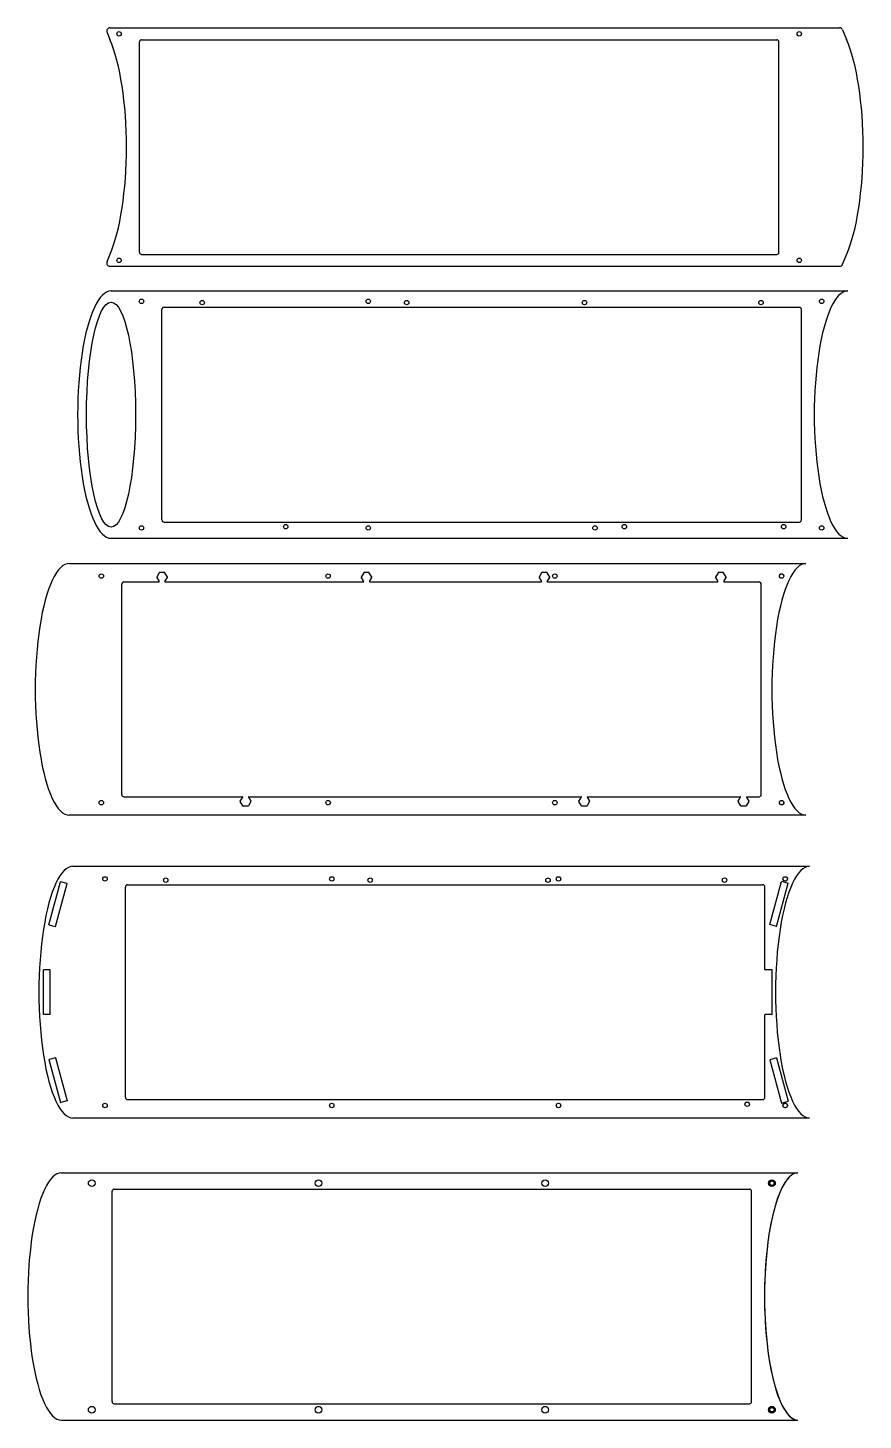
# Model space of a CAD drawing. Header units: millimetres. Extents: x -1211 to 233, y -1153 to 100.
# Drawn here: x -475 to -100, y -531 to 93 of the extents above; entities that cross this region are included whole.
import ezdxf

# ---------------------------------------------------------------- set-up
doc = ezdxf.new("R2010")
doc.units = ezdxf.units.MM
doc.layers.get('0').update_dxf_attribs({"lineweight": 25, "true_color": 0xffffff})
doc.layers.add('Plate', color=7, linetype='Continuous', lineweight=25, true_color=0x000000)

msp = doc.modelspace()

# ---------------------------------------------------------------- linework, layer by layer
for p, q in [((-439.49, 91.38), (-438.17, 88.29)), ((-438.11, 93.46), (-111, 93.46)), ((-423.97, 88.15), (-139.17, 88.15)), ((-109.62, 92.55), (-107.81, 88.29)), ((-424.97, -7.15), (-424.97, 87.15)), ((-138.17, -7.15), (-138.17, 87.15)), ((-439.49, -11.38), (-438.17, -8.29)), ((-423.97, -8.15), (-139.17, -8.15)), ((-109.62, -12.55), (-107.81, -8.29)), ((-438.11, -13.46), (-111, -13.46)), ((-437.68, -24.54), (-107.32, -24.54)), ((-414.9, -127.15), (-414.9, -32.85)), ((-413.9, -31.85), (-129.1, -31.85)), ((-128.1, -127.15), (-128.1, -32.85)), ((-413.9, -128.15), (-129.1, -128.15)), ((-437.68, -135.46), (-107.32, -135.46)), ((-456.41, -146.74), (-126.05, -146.74)), ((-432.9, -250.35), (-432.9, -156.05)), ((-431.9, -155.05), (-416.19, -155.05)), ((-416.04, -150.9), (-417.2, -152.9)), ((-417.2, -153), (-416.1, -154.9)), ((-413.64, -150.85), (-415.95, -150.85)), ((-412.4, -152.9), (-413.56, -150.9)), ((-413.5, -154.9), (-412.4, -153)), ((-413.41, -155.05), (-324.49, -155.05)), ((-324.34, -150.9), (-325.5, -152.9)), ((-325.5, -153), (-324.4, -154.9)), ((-321.95, -150.85), (-324.26, -150.85)), ((-320.71, -152.9), (-321.86, -150.9)), ((-321.8, -154.9), (-320.71, -153)), ((-321.72, -155.05), (-244.74, -155.05)), ((-244.59, -150.9), (-245.75, -152.9)), ((-245.75, -153), (-244.65, -154.9)), ((-242.19, -150.85), (-244.5, -150.85)), ((-240.95, -152.9), (-242.11, -150.9)), ((-242.05, -154.9), (-240.95, -153)), ((-241.96, -155.05), (-165.59, -155.05)), ((-165.44, -150.9), (-166.6, -152.9)), ((-166.6, -153), (-165.5, -154.9)), ((-163.05, -150.85), (-165.36, -150.85)), ((-161.81, -152.9), (-162.96, -150.9)), ((-162.9, -154.9), (-161.81, -153)), ((-162.82, -155.05), (-147.1, -155.05)), ((-146.1, -250.35), (-146.1, -156.05)), ((-431.9, -251.35), (-378.73, -251.35)), ((-379.74, -253.4), (-378.64, -251.5)), ((-378.58, -255.5), (-379.74, -253.5)), ((-376.19, -255.55), (-378.5, -255.55)), ((-374.95, -253.5), (-376.1, -255.5)), ((-376.04, -251.5), (-374.95, -253.4)), ((-375.96, -251.35), (-226.86, -251.35)), ((-227.87, -253.4), (-226.77, -251.5)), ((-226.71, -255.5), (-227.87, -253.5)), ((-224.32, -255.55), (-226.63, -255.55)), ((-223.07, -253.5), (-224.23, -255.5)), ((-224.17, -251.5), (-223.07, -253.4)), ((-224.09, -251.35), (-155.42, -251.35)), ((-156.43, -253.4), (-155.33, -251.5)), ((-155.27, -255.5), (-156.43, -253.5)), ((-152.88, -255.55), (-155.19, -255.55)), ((-151.64, -253.5), (-152.79, -255.5)), ((-152.73, -251.5), (-151.64, -253.4)), ((-152.65, -251.35), (-147.1, -251.35)), ((-126.05, -259.66), (-456.41, -259.66)), ((-454.77, -282.54), (-124.41, -282.54)), ((-431.26, -386.15), (-431.26, -291.85)), ((-430.26, -290.85), (-145.46, -290.85)), ((-144.46, -328.85), (-144.46, -291.85)), ((-144.46, -386.15), (-144.46, -349.15)), ((-430.26, -387.15), (-145.46, -387.15)), ((-124.41, -395.47), (-454.77, -395.47)), ((-460, -420), (-129.63, -420)), ((-131.4, -420.38), (-131.63, -420.49)), ((-437.22, -522.61), (-437.22, -428.31)), ((-436.22, -427.31), (-151.42, -427.31)), ((-150.42, -522.61), (-150.42, -428.31)), ((-436.22, -523.61), (-151.42, -523.61)), ((-131.4, -530.55), (-131.63, -530.44)), ((-460, -530.93), (-129.63, -530.93))]:
    msp.add_line(p, q)
for centre, radius in [((-434.09, 90.8), 1), ((-129.05, 90.8), 1), ((-434.09, -10.8), 1), ((-129.05, -10.8), 1), ((-424.02, -29.2), 1), ((-396.8, -29.75), 1), ((-322.34, -29.2), 1), ((-305.1, -29.75), 1), ((-225.35, -29.75), 1), ((-146.2, -29.75), 1), ((-118.98, -29.2), 1), ((-424.02, -130.8), 1), ((-359.34, -130.25), 1), ((-322.34, -130.8), 1), ((-220.66, -130.8), 1), ((-207.47, -130.25), 1), ((-136.03, -130.25), 1), ((-118.98, -130.8), 1), ((-442.02, -152.4), 1), ((-340.34, -152.4), 1), ((-238.66, -152.4), 1), ((-136.98, -152.4), 1), ((-136.98, -152.4), 1), ((-136.98, -152.4), 1), ((-442.02, -254), 1), ((-340.34, -254), 1), ((-238.66, -254), 1), ((-136.98, -254), 1), ((-136.98, -254), 1), ((-136.98, -254), 1), ((-440.38, -288.2), 1), ((-338.7, -288.2), 1), ((-237.02, -288.2), 1), ((-135.34, -288.2), 1), ((-135.34, -288.2), 1), ((-135.34, -288.2), 1), ((-413.16, -288.75), 1), ((-321.46, -288.75), 1), ((-241.71, -288.75), 1), ((-162.56, -288.75), 1), ((-440.38, -389.8), 1), ((-338.7, -389.8), 1), ((-237.02, -389.8), 1), ((-152.39, -389.25), 1), ((-135.34, -389.8), 1), ((-135.34, -389.8), 1), ((-135.34, -389.8), 1), ((-446.34, -424.67), 1.51), ((-344.66, -424.67), 1.51), ((-242.98, -424.67), 1.51), ((-141.3, -424.67), 1.51), ((-141.3, -424.67), 1), ((-141.3, -424.67), 1), ((-446.34, -526.26), 1.51), ((-344.66, -526.26), 1.51), ((-242.98, -526.26), 1.51), ((-141.3, -526.26), 1.51), ((-141.3, -526.26), 1), ((-141.3, -526.26), 1)]:
    msp.add_circle(centre, radius)
for centre, radius, start, end in [((-438.11, 91.96), 1.5, 90, 203.07384), ((-423.97, 87.15), 1, 90, 180), ((-139.17, 87.15), 1, 360, 90), ((-111, 91.96), 1.5, 23.07384, 90), ((-438.11, -11.96), 1.5, 156.92616, 270), ((-423.97, -7.15), 1, 180, 270), ((-139.17, -7.15), 1, 270, 360), ((-111, -11.96), 1.5, 270, 336.92616), ((-413.9, -32.85), 1, 90, 180), ((-129.1, -32.85), 1, 360, 90), ((-413.9, -127.15), 1, 180, 270), ((-129.1, -127.15), 1, 270, 360), ((-431.9, -156.05), 1, 90, 180), ((-417.11, -152.95), 0.1, 149.99184, 209.99184), ((-416.19, -154.95), 0.1, 270, 29.99184), ((-415.95, -150.95), 0.1, 89.99184, 149.99184), ((-413.64, -150.95), 0.1, 29.99184, 89.99184), ((-413.41, -154.95), 0.1, 149.99184, 270), ((-412.49, -152.95), 0.1, 329.99184, 29.99184), ((-325.41, -152.95), 0.1, 149.99184, 209.99184), ((-324.49, -154.95), 0.1, 270, 29.99184), ((-324.26, -150.95), 0.1, 89.99184, 149.99184), ((-321.95, -150.95), 0.1, 29.99184, 89.99184), ((-321.72, -154.95), 0.1, 149.99184, 270), ((-320.79, -152.95), 0.1, 329.99184, 29.99184), ((-245.66, -152.95), 0.1, 149.99184, 209.99184), ((-244.74, -154.95), 0.1, 270, 29.99184), ((-244.5, -150.95), 0.1, 89.99184, 149.99184), ((-242.19, -150.95), 0.1, 29.99184, 89.99184), ((-241.96, -154.95), 0.1, 149.99184, 270), ((-241.04, -152.95), 0.1, 329.99184, 29.99184), ((-166.51, -152.95), 0.1, 149.99184, 209.99184), ((-165.59, -154.95), 0.1, 270, 29.99184), ((-165.36, -150.95), 0.1, 89.99184, 149.99184), ((-163.05, -150.95), 0.1, 29.99184, 89.99184), ((-162.82, -154.95), 0.1, 149.99184, 270), ((-161.89, -152.95), 0.1, 329.99184, 29.99184), ((-147.1, -156.05), 1, 360, 90), ((-136.98, -152.4), 1, 267.85344, 627.85344), ((-431.9, -250.35), 1, 180, 270), ((-379.65, -253.45), 0.1, 150.00816, 210.00816), ((-378.73, -251.45), 0.1, 330.00816, 90), ((-378.5, -255.45), 0.1, 210.00816, 270.00816), ((-376.19, -255.45), 0.1, 270.00816, 330.00816), ((-375.96, -251.45), 0.1, 90, 210.00816), ((-375.03, -253.45), 0.1, 330.00816, 30.00816), ((-227.78, -253.45), 0.1, 150.00816, 210.00816), ((-226.86, -251.45), 0.1, 330.00816, 90), ((-226.63, -255.45), 0.1, 210.00816, 270.00816), ((-224.32, -255.45), 0.1, 270.00816, 330.00816), ((-224.09, -251.45), 0.1, 90, 210.00816), ((-223.16, -253.45), 0.1, 330.00816, 30.00816), ((-156.34, -253.45), 0.1, 150.00816, 210.00816), ((-155.42, -251.45), 0.1, 330.00816, 90), ((-155.19, -255.45), 0.1, 210.00816, 270.00816), ((-152.88, -255.45), 0.1, 270.00816, 330.00816), ((-152.65, -251.45), 0.1, 90, 210.00816), ((-151.72, -253.45), 0.1, 330.00816, 30.00816), ((-147.1, -250.35), 1, 270, 360), ((-136.98, -254), 1, 117.8536, 477.8536), ((-135.34, -288.2), 1, 267.85344, 627.85344), ((-430.26, -291.85), 1, 90, 180), ((-145.46, -291.85), 1, 360, 90), ((-144.36, -328.85), 0.1, 180, 270), ((-141.28, -329.05), 0.1, 0, 90), ((-144.36, -349.15), 0.1, 90, 180), ((-141.28, -348.95), 0.1, 270, 0), ((-430.26, -386.15), 1, 180, 270), ((-145.46, -386.15), 1, 270, 360), ((-135.34, -389.8), 1, 117.8536, 477.8536), ((-141.3, -424.67), 1, 267.85344, 627.85344), ((-436.22, -428.31), 1, 90, 180), ((-151.42, -428.31), 1, 360, 90), ((-436.22, -522.61), 1, 180, 270), ((-151.42, -522.61), 1, 270, 360), ((-141.3, -526.26), 1, 117.8536, 477.8536)]:
    msp.add_arc(centre, radius, start, end)
for centre, major_axis, ratio, start_param, end_param in [((-447.76, 40), (0, 58.46), 0.29078, 3.740536, 5.684242), ((-117.39, 40), (0, 58.46), 0.29078, 3.740536, 5.684242), ((-437.68, -80), (0, 55.46), 0.270448, 0, 3.141593), ((-437.68, -80), (0, 55.46), 0.270448, 0, 3.141593), ((-107.32, -80), (0, 55.46), 0.270448, 0, 3.141593), ((-107.32, -80), (0, 55.46), 0.270448, 0, 3.141593), ((-456.41, -203.2), (0, 56.46), 0.270448, 0, 3.141593), ((-456.41, -203.2), (0, 56.46), 0.270448, 0, 3.141593), ((-126.05, -203.2), (0, 56.46), 0.270448, 0, 3.141593), ((-126.05, -203.2), (0, 56.46), 0.270448, 0, 3.141593), ((-126.05, -203.2), (0, 56.46), 0.270448, 0, 3.141593), ((-454.77, -339), (0, 56.46), 0.270448, 0, 3.141593), ((-454.77, -339), (0, 56.46), 0.270448, 0, 3.141593), ((-124.41, -339), (0, 56.46), 0.270448, 0, 3.141593), ((-124.41, -339), (0, 56.46), 0.270448, 0, 3.141593), ((-124.41, -339), (0, 56.46), 0.270448, 0, 3.141593), ((-460, -475.46), (0, 55.46), 0.270448, 0, 3.141593), ((-129.63, -475.46), (0, 55.46), 0.270448, 0, 3.141593), ((-129.63, -475.46), (0, 55.46), 0.270448, 0, 3.141593), ((-129.63, -475.46), (0, 55.46), 0.270448, 0.133137, 3.008457)]:
    msp.add_ellipse(centre, major_axis=major_axis, ratio=ratio, start_param=start_param, end_param=end_param)
msp.add_ellipse((-437.68, -80), major_axis=(0, -50.46), ratio=0.217979)
at = {"layer": 'Plate'}
for p, q in [((-465.54, -308.75), (-460.39, -289.53)), ((-462.55, -309.56), (-457.4, -290.33)), ((-457.47, -290.21), (-460.27, -289.46)), ((-142.29, -308.72), (-137.08, -289.3)), ((-139.29, -309.52), (-134.09, -290.1)), ((-136.06, -289.57), (-137.08, -289.3)), ((-136.06, -289.57), (-134.09, -290.1)), ((-462.67, -309.63), (-465.47, -308.88)), ((-139.29, -309.52), (-142.29, -308.72)), ((-468.04, -349.05), (-468.04, -328.95)), ((-464.94, -328.95), (-468.04, -328.95)), ((-468.04, -348.95), (-468.04, -329.05)), ((-465.04, -328.95), (-467.94, -328.95)), ((-464.94, -349.05), (-464.94, -328.95)), ((-464.94, -348.95), (-464.94, -329.05)), ((-141.28, -328.95), (-144.36, -328.95)), ((-141.18, -348.95), (-141.18, -329.05)), ((-464.94, -349.05), (-468.04, -349.05)), ((-465.04, -349.05), (-467.94, -349.05)), ((-141.28, -349.05), (-144.36, -349.05)), ((-462.67, -368.38), (-465.47, -369.13)), ((-465.54, -369.25), (-460.39, -388.47)), ((-462.55, -368.45), (-457.4, -387.67)), ((-139.29, -368.48), (-142.29, -369.29)), ((-142.29, -369.29), (-137.08, -388.7)), ((-139.29, -368.48), (-134.09, -387.9)), ((-457.47, -387.79), (-460.27, -388.54)), ((-137.08, -388.7), (-134.09, -387.9))]:
    msp.add_line(p, q, dxfattribs=at)
for centre, start, end in [((-460.3, -289.56), 75, 165), ((-457.5, -290.31), 345, 75), ((-465.45, -308.78), 165, 255), ((-462.65, -309.53), 255, 345), ((-467.94, -329.05), 90, 180), ((-465.04, -329.05), 0, 90), ((-467.94, -348.95), 180, 270), ((-465.04, -348.95), 270, 0), ((-462.65, -368.47), 15, 105), ((-465.45, -369.22), 105, 195), ((-460.3, -388.44), 195, 285), ((-457.5, -387.69), 285, 15)]:
    msp.add_arc(centre, 0.1, start, end, dxfattribs=at)

doc.saveas('drawing.dxf')
